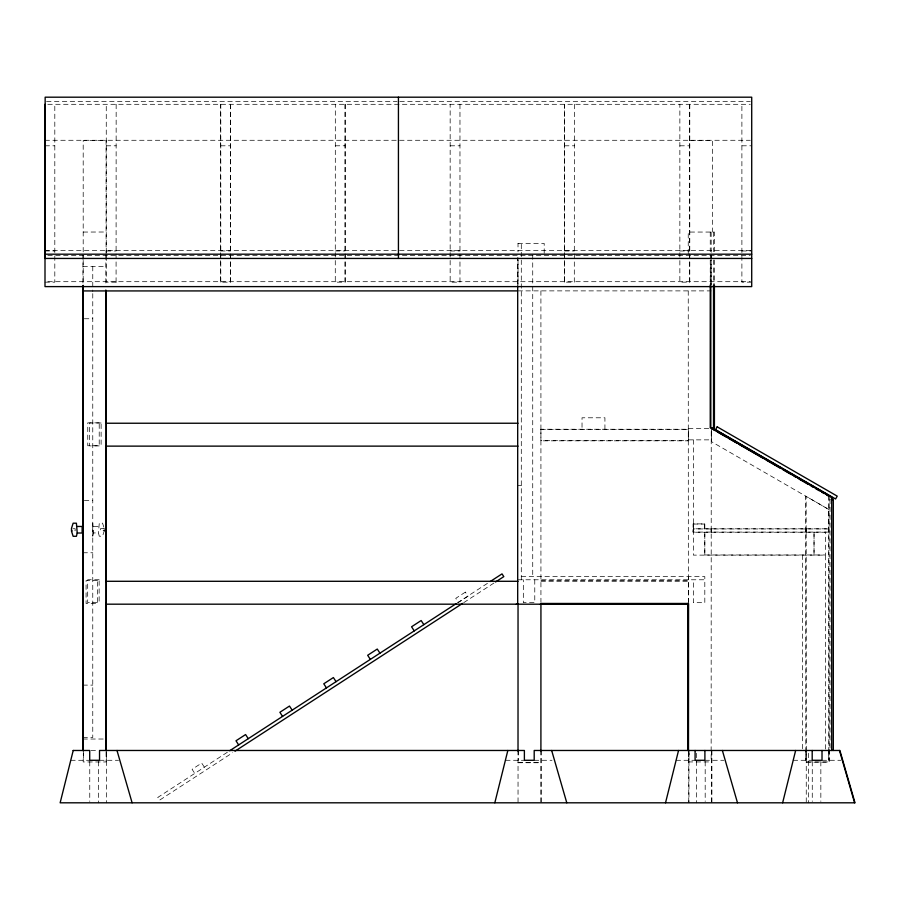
<?xml version="1.0" encoding="UTF-8"?>
<svg xmlns="http://www.w3.org/2000/svg" width="900" height="900" viewBox="0 0 900 900"><rect width="100%" height="100%" fill="white"/><g stroke="black" fill="none" stroke-linecap="round" stroke-linejoin="round"><path stroke-width="0.67" stroke-dasharray="4.5 3.38" d="M517.691 284.377L517.691 257.715M518.017 284.366L518.017 257.704M828.832 495.54L828.832 532.226L693.371 532.226L693.371 439.864M704.824 532.226L704.812 555.131L704.812 532.069M710.82 284.434L710.809 260.539M710.82 259.132L710.809 254.914M711.146 284.423L711.135 260.528M711.146 259.121L711.135 254.903M711.416 431.066L711.405 441.63L829.024 509.603L829.159 762.199L806.265 762.199L806.13 496.384M828.832 532.08L693.079 532.069L693.079 528.806L828.832 528.806M829.091 496.418L829.024 509.603L805.714 496.114L805.86 761.929L828.754 761.929L828.619 509.332M93.555 532.935L92.734 536.209L92.734 523.125L93.555 532.935L98.46 532.935L99.281 536.209L102.544 536.209L104.186 531.124L104.186 528.21L102.544 523.125L99.281 523.125L98.46 532.935M227.329 752.276L157.759 797.445L159.547 800.19L232.639 752.715M457.223 602.977L487.879 583.065M463.725 602.651L494.37 582.75M46.553 101.43L397.035 101.43M399.836 101.43L750.308 101.43M47.801 104.299L750.308 104.299M45 140.276L750.308 140.276M689.558 140.456L712.451 140.456L712.451 232.054M45 145.8L54.81 145.8M106.256 145.8L116.156 145.8M220.601 145.8L230.602 145.8M335.272 145.8L345.127 145.778M450.157 145.8L459.979 145.8M564.491 145.8L574.358 145.8M679.86 145.8L689.783 145.8M741.893 145.8L751.714 145.8M83.194 232.054L106.087 232.009M518.017 243.45L544.196 243.45L544.196 254.903M45 250.537L751.714 250.537M45 250.976L54.81 250.976M106.256 250.976L116.156 250.976M220.601 250.976L230.602 250.976M335.272 250.976L345.127 250.942M450.157 250.976L459.979 250.976M564.491 250.976L574.358 250.976M679.86 250.976L689.783 250.976M741.893 250.976L751.714 250.976M47.812 255.442L750.308 255.442M82.946 266.423L105.851 266.355M47.812 281.7L750.308 281.7M45 282.161L54.81 282.161L54.81 104.299M116.156 282.161L106.256 282.161L106.256 104.299M751.714 282.161L741.893 282.161L741.893 104.299M518.017 290.88L711.146 290.891M84.353 318.757L92.767 318.757M708.727 428.423L688.523 428.423L688.556 440.831L540.934 440.831M540.934 429.379L688.556 429.379M688.523 439.864L711.484 439.864L711.428 428.423M518.017 485.64L521.291 485.64M84.353 500.434L92.767 500.434M693.371 524.048L704.824 524.048M93.555 526.399L98.46 526.399M104.186 528.21L104.186 531.124M72.956 528.716L75.139 528.716L75.139 530.775L72.956 530.775M103.815 528.637L100.541 528.637L100.541 530.696L103.815 530.696M828.832 528.952L693.371 528.952L693.371 532.226M82.946 552.769L92.767 552.769M704.812 554.974L825.48 554.974L825.48 532.069M521.291 576.619L704.812 576.619L704.812 602.674L693.36 602.674L693.36 579.78M518.017 579.78L704.812 579.78M540.99 580.556L688.545 580.556L688.556 604.181M541.012 581.288L688.556 581.288M82.946 685.114L92.767 685.114M82.946 737.46L92.767 737.46L92.767 293.141M82.946 739.024L106.087 739.024M90.99 750.476L98.347 750.476M70.718 760.286L89.764 760.286M99.585 760.286L118.519 760.286M505.62 760.286L524.61 760.286M534.262 760.286L552.004 760.286M676.102 760.286L695.363 760.286M704.97 760.286L723.847 760.286M793.204 760.286L812.61 760.286M822.071 760.286L840.949 760.286M688.241 761.929L711.236 761.929M518.04 762.345L540.934 762.345M518.017 762.75L540.911 762.75M204.368 767.183L201.701 763.065L192.094 769.298L194.771 773.415M830.036 499.264L830.036 749.07M829.159 750.476L829.159 760.286M828.742 750.476L828.742 760.286M825.548 749.07L825.548 555.12L693.371 555.12L693.371 523.89M820.845 761.501L820.845 801.439M812.261 761.501L812.261 801.439M808.661 753.232L808.661 802.811M806.231 528.952L806.231 532.226M806.254 750.476L806.254 802.811M805.928 528.806L805.928 532.069M805.849 750.476L805.849 760.286M802.643 555.12L802.643 750.476M714.409 251.629L714.409 232.054L688.241 232.054L688.241 254.947M714.409 260.021L714.409 285.188M713.52 232.054L713.52 251.629M713.52 260.021L713.52 285.188M711.911 750.476L711.911 802.811M711.641 750.476L711.641 802.811M711.371 528.952L711.371 532.226M711.146 232.054L711.236 259.065M711.146 260.021L711.146 285.188M711.236 431.494L711.146 761.929M711.067 528.806L711.067 532.069M710.246 232.054L710.246 251.629M710.246 260.021L710.246 285.188M705.184 761.501L705.184 801.439M704.824 528.952L704.824 523.89L693.079 523.901L693.079 532.069M704.52 523.901L704.52 528.806M696.6 753.232L696.6 802.811M689.783 104.299L689.783 282.161L679.86 282.161L679.86 104.299M689.67 104.299L689.67 282.161M689.018 750.476L689.018 760.286M688.961 753.232L688.961 802.811M688.748 750.476L688.748 802.811M688.556 576.619L688.466 579.78M688.241 290.891L688.342 601.639M688.342 752.085L688.342 761.929M604.924 429.233L604.924 417.791L582.03 417.791L582.03 429.233M574.358 104.299L574.301 282.161L564.491 282.161L564.491 104.299M564.536 104.299L564.536 282.161M541.159 750.476L541.159 802.811M540.911 290.88L540.934 602.381M540.934 750.476L540.934 802.811M534.769 579.78L534.78 602.674L523.327 602.674L523.327 579.78M532.733 254.903L532.733 576.619M521.291 579.78L521.291 243.338L518.017 243.338L518.017 251.865M518.254 750.476L518.254 760.286M518.017 260.156L518.017 284.096M518.04 750.476L518.04 802.811M459.968 104.299L459.968 282.161L450.157 282.161L450.157 104.299M345.127 104.265L345.127 282.139L335.272 282.161L335.317 104.265M345.094 104.299L345.094 282.161M230.602 104.299L230.602 282.161L220.601 282.161L220.601 104.299M230.411 104.299L230.411 282.161M220.792 104.299L220.792 282.161M116.156 104.299L116.078 282.161M106.549 753.232L106.492 802.811M106.312 750.476L106.312 760.286M106.087 254.914L106.087 140.456L83.194 140.456L83.194 259.065M106.087 752.119L106.087 761.962L83.194 761.962L83.362 750.476L83.407 760.286M105.851 254.903L105.851 284.389M98.347 761.501L98.347 802.811M92.767 266.423L92.767 291.735M89.764 761.501L89.764 801.439M83.194 260.438L83.194 283.972M82.946 254.903L82.946 284.704M540.911 429.233L540.911 440.685L688.466 440.685L688.466 429.244L540.911 429.233M814.028 532.069L814.028 555.131L814.039 532.069M465.368 592.121L455.76 598.354L458.438 602.471L468.034 596.239L465.368 592.121M99.214 422.854L87.761 422.854L87.761 445.748L99.214 445.748L99.214 422.854M101.115 423L89.663 423L89.663 445.894L101.115 445.894L101.115 423M99.135 579.735L87.683 579.735L87.683 602.629L99.135 602.629L99.135 579.735M97.526 580.601L86.074 580.601L86.085 603.506L97.526 603.506L97.526 580.601"/><path stroke-width="1.35" d="M517.691 604.192L517.691 285.773M710.809 427.781L710.809 285.84M73.215 750.476L60.142 802.811L855 802.811L839.88 750.476L534.195 750.476L534.195 760.286L524.385 760.286L524.385 750.476L99.529 750.476L99.529 760.286L89.707 760.286L89.707 750.476L73.159 750.476M494.82 802.811L507.836 750.476M665.528 802.811L678.544 750.476M782.629 802.811L795.645 750.476M77.22 533.014L76.41 536.288L73.136 536.288L71.505 531.191L71.505 528.289L73.136 523.204L76.41 523.204L77.22 533.014L82.136 533.014L82.136 526.466L77.22 526.466M229.68 750.746L456.041 603.742M490.23 581.535L502.02 573.885L503.809 576.619L495.551 581.985M235.001 751.185L462.544 603.416M45.157 254.194L751.714 254.194M751.714 258.446L45.157 258.446L45.157 97.189L751.714 97.189L751.714 286.605L45 286.605L45 104.299M83.194 290.936L517.342 290.891M518.017 423.236L106.324 423.236L106.324 446.13L518.017 446.13M831.127 499.264L833.31 499.264L833.31 750.476M518.017 581.288L106.324 581.288L106.324 604.181L518.017 604.181M540.99 603.461L688.545 603.461M540.371 604.181L688.556 604.181L688.477 750.476M516.251 604.192L688.14 604.192L688.151 750.488M828.832 495.54L711.484 428.423L715.061 430.526M711.776 427.77L832.039 497.385L832.039 500.197M711.45 427.781L831.712 497.396L831.712 750.488M717.491 431.921L725.985 436.826M728.404 438.233L736.898 443.137M739.327 444.544L763.582 458.561M766.012 459.968L780.57 468.382M783 469.777L791.494 474.683M793.913 476.089L796.342 477.495M798.761 478.89L808.47 484.504M810.9 485.899L813.33 487.305M815.749 488.711L819.394 490.815M821.812 492.21L824.242 493.616M826.673 495.022L829.091 496.418M423.844 624.656L421.166 620.539L411.57 626.771L414.236 630.889M379.946 653.164L377.269 649.046L367.673 655.279L370.339 659.396M336.049 681.66L333.382 677.554L323.775 683.786L326.452 687.904M292.162 710.168L289.485 706.05L279.889 712.294L282.555 716.4M248.265 738.675L245.588 734.558L235.991 740.79L238.657 744.908M839.475 750.476L854.595 802.811M722.374 750.476L737.494 802.811M551.666 750.476L566.786 802.811M116.989 750.476L132.109 802.811M822.015 750.476L822.015 760.286L812.194 760.286L812.194 750.476M714.409 285.188L714.409 427.826L710.246 427.826L710.246 285.188M713.52 285.188L713.52 427.826M704.903 750.476L704.903 760.286L695.092 760.286L695.092 750.476M688.342 603.045L688.241 750.679M540.934 603.788L540.911 751.511M518.04 603.788L518.017 751.511M398.43 97.189L398.43 258.446M106.087 290.936L106.087 750.712M105.851 290.002L105.851 423.382M105.851 445.838L105.851 582.019M105.851 603.067L105.851 750.488M83.194 285.345L83.194 750.712M82.946 285.784L82.946 750.488M71.865 530.471L71.865 531.191M717.188 426.836L715.545 429.66L835.594 498.971L837.225 496.136L717.188 426.836"/></g></svg>
